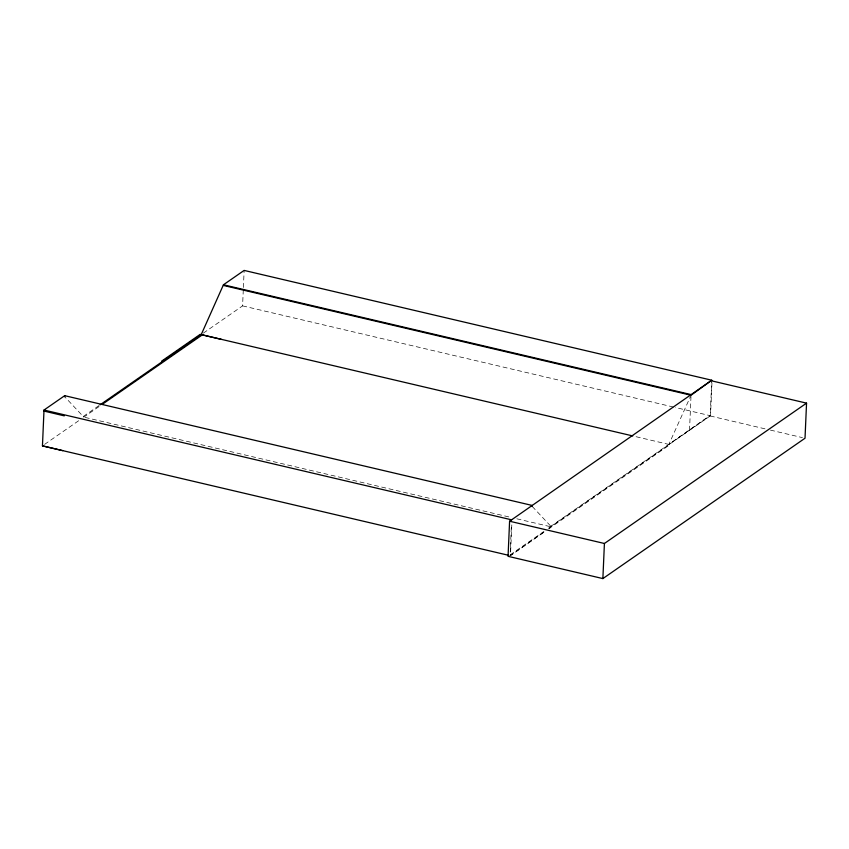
<?xml version="1.0" encoding="UTF-8"?>
<svg xmlns="http://www.w3.org/2000/svg" width="849" height="849" viewBox="0 0 849 849"><rect width="100%" height="100%" fill="white"/><g stroke="black" fill="none" stroke-linecap="round" stroke-linejoin="round"><path stroke-width="0.64" stroke-dasharray="4.25 3.18" d="M203.389 333.095L242.591 305.873L243.334 288.809M243.398 287.493L244.141 270.417M510.408 547.987L510.069 555.66L544.92 531.463L510.461 555.745L511.862 523.525M510.461 546.703L511.353 526.231M689.515 430.326L690.99 396.536M548.263 528.407L710.199 415.968L711.738 380.872M711.961 382.857L710.549 415.076L668.832 444.409L690.502 396.441M532.281 506.492L551.457 526.921L549.292 528.439L669.935 444.664L634.033 436.237M99.036 405.557L82.735 416.87L511.692 517.593M44.626 444.356L79.477 420.159M99.046 406.565L83.828 417.135L64.662 396.695M550.354 526.667L710.22 415.67L675.433 407.509M510.238 554.811L543.922 531.421M242.591 305.873L674.148 407.202M710.199 415.968L765.299 428.904M770.425 430.103L802.454 437.628M516.85 518.803L551.457 526.921"/><path stroke-width="1.27" d="M62.762 450.66L42.45 445.863L44.01 410.046L64.704 395.676L532.323 505.473L532.281 506.492M64.662 396.695L64.704 395.676M100.118 404.803L201.213 334.612L223.446 284.786L244.141 270.417L711.759 380.214L509.591 521.222L508.063 556.318L602.875 578.583L805.022 438.222L806.55 403.137L711.738 380.872M602.875 578.583L604.414 543.487L806.55 403.137M711.759 380.214L691.044 395.241L223.425 285.444M161.597 361.165L200.184 334.368L632.749 435.93M102.315 404.304L202.306 334.867M223.446 284.786L691.075 394.583M201.213 334.612L221.515 339.409M44.01 410.046L511.639 519.832M43.968 411.065L64.28 415.861M509.591 521.222L604.414 543.487M42.45 445.863L508.784 555.352"/></g></svg>
